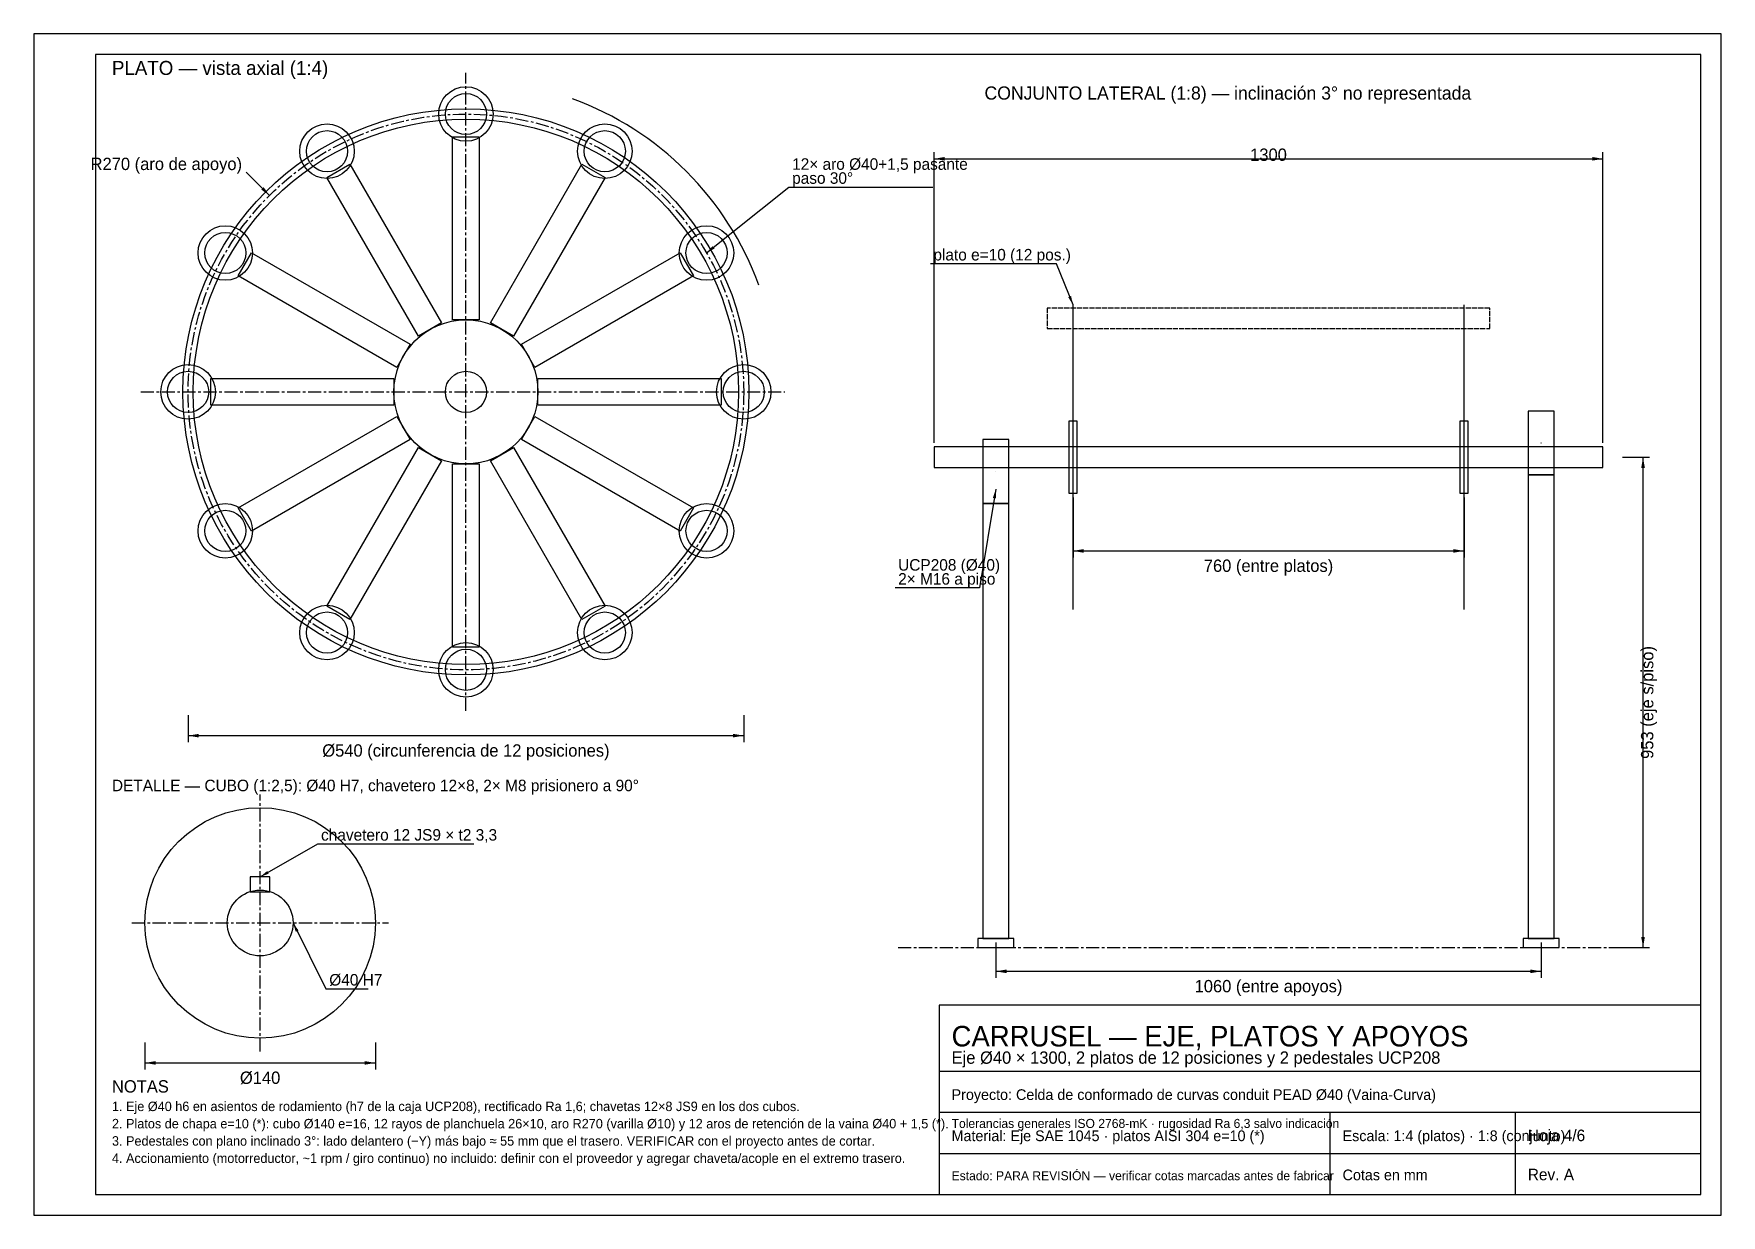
# Model space of a CAD drawing. Header units: millimetres. Extents: x 5 to 415, y 5 to 292.
import ezdxf
from ezdxf.enums import TextEntityAlignment as Align

# ---------------------------------------------------------------- set-up
doc = ezdxf.new("R2010")
doc.units = ezdxf.units.MM
doc.linetypes.add('CENTER', pattern=[5.08, 3.175, -0.635, 0.635, -0.635])
doc.linetypes.add('DASHED', pattern=[1.524, 1.27, -0.254])
for name, color, linetype in [('CONTORNO', 7, 'Continuous'), ('COTAS', 3, 'Continuous'), ('EJES', 1, 'CENTER'), ('FINAS', 8, 'Continuous'), ('MARCO', 7, 'Continuous'), ('OCULTAS', 8, 'DASHED'), ('TEXTO', 7, 'Continuous')]:
    doc.layers.add(name, color=color, linetype=linetype)

msp = doc.modelspace()

# ---------------------------------------------------------------- hatches: boundary and pattern name
at = {"layer": 'COTAS'}
for points in [[(223.75, 261.62), (226.35, 261.18), (226.35, 262.07)], [(386.25, 261.62), (383.65, 262.07), (383.65, 261.18)], [(62.27, 252.73), (60.86, 254.72), (60.28, 254.14)], [(168.46, 238.75), (170.41, 239.83), (169.94, 240.42)], [(257.5, 226.12), (257.03, 228.31), (256.34, 228.03)], [(396, 189.12), (395.56, 186.53), (396.44, 186.53)], [(238.75, 181.38), (238.02, 179.27), (238.76, 179.14)], [(257.5, 166.38), (260.1, 165.93), (260.1, 166.82)], [(352.5, 166.38), (349.9, 166.82), (349.9, 165.93)], [(42.5, 121.5), (45.1, 121.06), (45.1, 121.94)], [(177.5, 121.5), (174.9, 121.94), (174.9, 121.06)], [(60, 87.2), (62.1, 87.97), (61.72, 88.62)], [(68, 76), (68.65, 73.87), (69.32, 74.2)], [(396, 70), (396.44, 72.6), (395.56, 72.6)], [(238.75, 64.25), (241.35, 63.81), (241.35, 64.69)], [(371.25, 64.25), (368.65, 64.69), (368.65, 63.81)], [(32, 42), (34.6, 41.56), (34.6, 42.44)], [(88, 42), (85.4, 42.44), (85.4, 41.56)]]:
    msp.add_hatch(color=3, dxfattribs=at).paths.add_polyline_path(points)

# ---------------------------------------------------------------- linework, layer by layer
at = {"layer": 'CONTORNO'}
for p, q in [((257.5, 152.12), (257.5, 226.12)), ((352.5, 152.12), (352.5, 226.12)), ((225, 40), (410, 40))]:
    msp.add_line(p, q, dxfattribs=at)
for points in [[(106.75, 222.5), (106.75, 267), (113.25, 267), (113.25, 222.5)], [(98.44, 218.53), (76.19, 257.07), (81.81, 260.32), (104.06, 221.78)], [(115.94, 221.78), (138.19, 260.32), (143.81, 257.07), (121.56, 218.53)], [(93.22, 210.94), (54.68, 233.19), (57.93, 238.81), (96.47, 216.56)], [(123.53, 216.56), (162.07, 238.81), (165.32, 233.19), (126.78, 210.94)], [(92.5, 201.75), (48, 201.75), (48, 208.25), (92.5, 208.25)], [(127.5, 208.25), (172, 208.25), (172, 201.75), (127.5, 201.75)], [(96.47, 193.44), (57.93, 171.19), (54.68, 176.81), (93.22, 199.06)], [(126.78, 199.06), (165.32, 176.81), (162.07, 171.19), (123.53, 193.44)], [(256.5, 180.38), (258.5, 180.38), (258.5, 197.88), (256.5, 197.88)], [(351.5, 180.38), (353.5, 180.38), (353.5, 197.88), (351.5, 197.88)], [(368.12, 184.84), (374.38, 184.84), (374.38, 200.34), (368.12, 200.34)], [(235.62, 177.91), (241.88, 177.91), (241.88, 193.41), (235.62, 193.41)], [(104.06, 188.22), (81.81, 149.68), (76.19, 152.93), (98.44, 191.47)], [(121.56, 191.47), (143.81, 152.93), (138.19, 149.68), (115.94, 188.22)], [(223.75, 186.62), (386.25, 186.62), (386.25, 191.62), (223.75, 191.62)], [(113.25, 187.5), (113.25, 143), (106.75, 143), (106.75, 187.5)], [(368.12, 72.25), (374.38, 72.25), (374.38, 184.84), (368.12, 184.84)], [(235.62, 72.25), (241.88, 72.25), (241.88, 177.91), (235.62, 177.91)], [(57.6, 83.6), (62.4, 83.6), (62.4, 87.2), (57.6, 87.2)], [(234.38, 70), (243.12, 70), (243.12, 72.25), (234.38, 72.25)], [(366.88, 70), (375.62, 70), (375.62, 72.25), (366.88, 72.25)]]:
    msp.add_lwpolyline(points, close=True, dxfattribs=at)
for centre, radius in [((110, 272.5), 6.62), ((110, 272.5), 5), ((110, 205), 68.75), ((110, 205), 66.25), ((76.25, 263.46), 6.62), ((76.25, 263.46), 5), ((143.75, 263.46), 6.62), ((143.75, 263.46), 5), ((51.54, 238.75), 6.62), ((51.54, 238.75), 5), ((168.46, 238.75), 6.62), ((168.46, 238.75), 5), ((110, 205), 17.5), ((42.5, 205), 6.62), ((42.5, 205), 5), ((110, 205), 5), ((177.5, 205), 6.62), ((177.5, 205), 5), ((51.54, 171.25), 6.62), ((168.46, 171.25), 6.62), ((51.54, 171.25), 5), ((168.46, 171.25), 5), ((76.25, 146.54), 6.62), ((143.75, 146.54), 6.62), ((76.25, 146.54), 5), ((143.75, 146.54), 5), ((110, 137.5), 6.62), ((110, 137.5), 5), ((60, 76), 28), ((60, 76), 8)]:
    msp.add_circle(centre, radius, dxfattribs=at)
at = {"layer": 'COTAS'}
for p, q in [((223.75, 192.62), (223.75, 263.23)), ((386.25, 192.62), (386.25, 263.23)), ((62.27, 252.73), (56.61, 258.39)), ((223.75, 261.62), (386.25, 261.62)), ((168.46, 238.75), (188.46, 254.75)), ((188.46, 254.75), (223.44, 254.75)), ((253.5, 236.12), (222.88, 236.12)), ((257.5, 226.12), (253.5, 236.12)), ((391, 189.12), (397.6, 189.12)), ((396, 70), (396, 189.12)), ((238.75, 181.38), (234.75, 157.38)), ((257.5, 179.38), (257.5, 164.78)), ((352.5, 179.38), (352.5, 164.78)), ((257.5, 166.38), (352.5, 166.38)), ((234.75, 157.38), (214.32, 157.38)), ((42.5, 126.5), (42.5, 119.9)), ((177.5, 126.5), (177.5, 119.9)), ((42.5, 121.5), (177.5, 121.5)), ((60, 87.2), (74, 95.2)), ((74, 95.2), (111.9, 95.2)), ((68, 76), (76, 60)), ((238.75, 71.25), (238.75, 62.65)), ((371.25, 71.25), (371.25, 62.65)), ((391, 70), (397.6, 70)), ((238.75, 64.25), (371.25, 64.25)), ((76, 60), (86.24, 60)), ((32, 47), (32, 40.4)), ((88, 47), (88, 40.4)), ((32, 42), (88, 42))]:
    msp.add_line(p, q, dxfattribs=at)
at = {"layer": 'EJES'}
for p, q in [((110, 127.5), (110, 282.5)), ((31, 205), (187.5, 205)), ((60, 44.8), (60, 107.2)), ((28.8, 76), (91.2, 76)), ((215, 70), (395, 70))]:
    msp.add_line(p, q, dxfattribs=at)
msp.add_circle((110, 205), 67.5, dxfattribs=at)
at = {"layer": 'FINAS'}
for p, q in [((225, 30), (410, 30)), ((320, 10), (320, 30)), ((365, 10), (365, 30)), ((225, 20), (410, 20))]:
    msp.add_line(p, q, dxfattribs=at)
msp.add_lwpolyline([(5, 5), (415, 5), (415, 292), (5, 292)], close=True, dxfattribs=at)
for centre in [(371.25, 192.59), (238.75, 185.66)]:
    msp.add_circle(centre, 0.0125, dxfattribs=at)
msp.add_arc((110, 205), 75.75, 20, 70, dxfattribs=at)
at = {"layer": 'MARCO'}
for points in [[(20, 10), (410, 10), (410, 287), (20, 287)], [(225, 10), (410, 10), (410, 56), (225, 56)]]:
    msp.add_lwpolyline(points, close=True, dxfattribs=at)
at = {"layer": 'OCULTAS'}
msp.add_lwpolyline([(251.25, 220.38), (358.75, 220.38), (358.75, 225.38), (251.25, 225.38)], close=True, dxfattribs=at)

# ---------------------------------------------------------------- texts
at = {"layer": 'TEXTO'}
for s, height, p in [('PLATO — vista axial (1:4)', 3.4, (24, 282)), ('CONJUNTO LATERAL (1:8) — inclinación 3° no representada', 3.2, (236, 276)), ('paso 30°', 2.8, (189.26, 255.55)), ('12× aro Ø40+1,5 pasante', 2.8, (189.26, 258.95)), ('plato e=10 (12 pos.)', 2.8, (223.58, 236.93)), ('UCP208 (Ø40)', 2.8, (215.02, 161.58)), ('2× M16 a piso', 2.8, (215.02, 158.18)), ('DETALLE — CUBO (1:2,5): Ø40 H7, chavetero 12×8, 2× M8 prisionero a 90°', 2.8, (24, 108)), ('chavetero 12 JS9 × t2 3,3', 2.8, (74.8, 96)), ('Ø40 H7', 2.8, (76.8, 60.8)), ('CARRUSEL — EJE, PLATOS Y APOYOS', 5, (228, 46)), ('Eje Ø40 × 1300, 2 platos de 12 posiciones y 2 pedestales UCP208', 3, (228, 41.8)), ('NOTAS', 3, (24, 34.8)), ('Proyecto: Celda de conformado de curvas conduit PEAD Ø40 (Vaina-Curva)', 2.6, (228, 33)), ('1. Eje Ø40 h6 en asientos de rodamiento (h7 de la caja UCP208), rectificado Ra 1,6; chavetas 12×8 JS9 en los dos cubos.', 2.3, (24, 30.3)), ('2. Platos de chapa e=10 (*): cubo Ø140 e=16, 12 rayos de planchuela 26×10, aro R270 (varilla Ø10) y 12 aros de retención de la vaina Ø40 + 1,5 (*).', 2.3, (24, 26.1)), ('Tolerancias generales ISO 2768-mK · rugosidad Ra 6,3 salvo indicación', 2.2, (228, 26.2)), ('Material: Eje SAE 1045 · platos AISI 304 e=10 (*)', 2.6, (228, 23)), ('Escala: 1:4 (platos) · 1:8 (conjunto)', 2.6, (323, 23)), ('Hoja 4/6', 2.8, (368, 23)), ('3. Pedestales con plano inclinado 3°: lado delantero (−Y) más bajo ≈ 55 mm que el trasero. VERIFICAR con el proyecto antes de cortar.', 2.3, (24, 21.9)), ('4. Accionamiento (motorreductor, ~1 rpm / giro continuo) no incluido: definir con el proveedor y agregar chaveta/acople en el extremo trasero.', 2.3, (24, 17.7)), ('Estado: PARA REVISIÓN — verificar cotas marcadas antes de fabricar', 2.2, (228, 13.5)), ('Cotas en mm', 2.6, (323, 13.5)), ('Rev. A', 2.8, (368, 13.5))]:
    msp.add_text(s, height=height, dxfattribs=at).set_placement(p)
for s, p in [('1300', (305, 262.62)), ('760 (entre platos)', (305, 162.78)), ('Ø540 (circunferencia de 12 posiciones)', (110, 117.9)), ('1060 (entre apoyos)', (305, 60.65)), ('Ø140', (60, 38.4))]:
    msp.add_text(s, height=3, dxfattribs=at).set_placement(p, align=Align.MIDDLE_CENTER)
msp.add_text('R270 (aro de apoyo)', height=3, dxfattribs=at).set_placement((55.61, 258.89), align=Align.RIGHT)
msp.add_text('953 (eje s/piso)', height=3, rotation=90, dxfattribs=at).set_placement((397, 129.56), align=Align.MIDDLE_CENTER)

doc.saveas('drawing.dxf')
